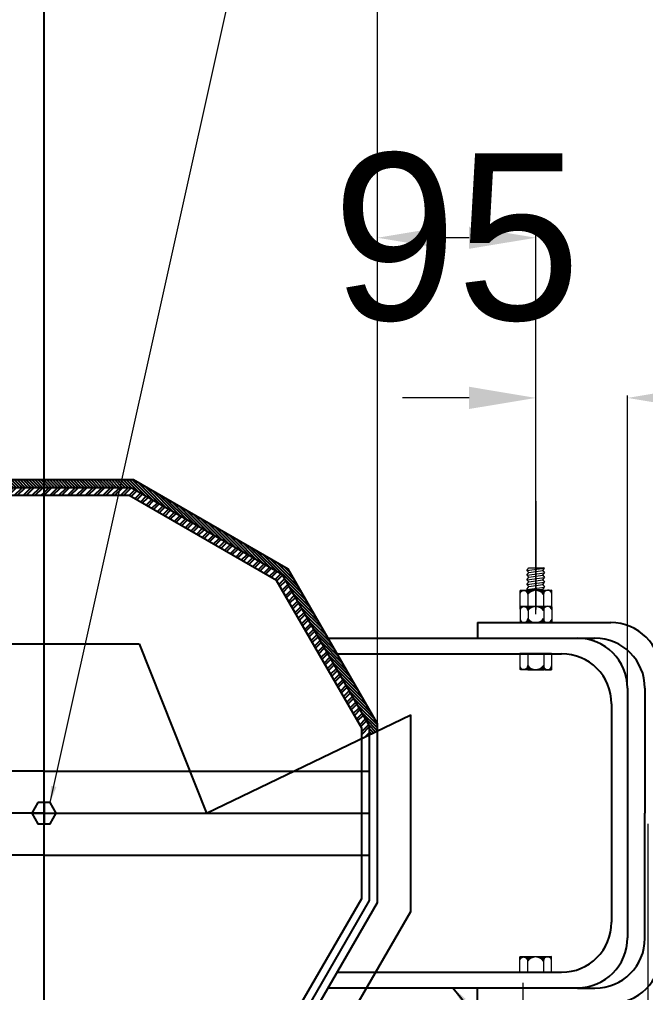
# Model space of a CAD drawing. Header units: centimetres. Extents: x 14 to 66415, y 14 to 43040.
# Drawn here: x 23000 to 23751, y 37621 to 38788 of the extents above; entities that cross this region are included whole.
import ezdxf

# ---------------------------------------------------------------- set-up
doc = ezdxf.new("R2010")
doc.units = ezdxf.units.CM
doc.header["$LTSCALE"] = 10
doc.header["$MEASUREMENT"] = 0
doc.layers.get('DEFPOINTS').update_dxf_attribs({"color": 2, "linetype": 'CONTINUOUS'})
for name, color, linetype in [('ACERO1', 144, 'CONTINUOUS'), ('DIMENCIONES', 252, 'CONTINUOUS'), ('TEXTOS', 7, 'CONTINUOUS')]:
    doc.layers.add(name, color=color, linetype=linetype)
doc.styles.get("Standard").update_dxf_attribs({"font": ''})
doc.styles.get('Standard').set_extended_font_data('Zurich Ex BT')
doc.dimstyles.get("Standard").update_dxf_attribs({"dimtxt": 200, "dimasz": 80, "dimexe": 3, "dimexo": 10, "dimgap": 0.09, "dimtad": 0, "dimtih": 1, "dimtoh": 1, "dimzin": 0, "dimdsep": 46, "dimtxsty": 'Standard', "dimcen": 0.09, "dimclrd": 256, "dimclre": 256, "dimclrt": 256, "dimadec": 0, "dimazin": 0, "dimtfac": 1, "dimtofl": 0, "dimtmove": 0, "dimatfit": 3, "dimfxl": 0, "dimtolj": 1, "dimtzin": 0, "dimlwd": 0, "dimlwe": 0, "dimarcsym": 0})
pattern_1 = [(45, (38262.974, -65392.9134), (-5.30330086, 5.30330086), []), (45, (38266.5095, -65392.9134), (-5.30330086, 5.30330086), [])]

# ---------------------------------------------------------------- blocks, each defined once
blk = doc.blocks.new('*D114')
at = {"layer": 'DEFPOINTS', "color": 0}
for p in [(23729.7, 38334.1), (23619.7, 38064.5), (23729.7, 37836)]:
    blk.add_point(p, dxfattribs=at)
at = {"layer": 'DIMENCIONES', "lineweight": 0}
for p, q in [((23539.7, 38334.1), (23459.7, 38334.1)), ((23619.7, 38074.5), (23619.7, 38337.1)), ((23729.7, 37846), (23729.7, 38337.1)), ((23809.7, 38334.1), (23889.7, 38334.1))]:
    blk.add_line(p, q, dxfattribs=at)
at = {"layer": 'DIMENCIONES'}
for points in [[(23539.7, 38347.5), (23539.7, 38320.8), (23619.7, 38334.1)], [(23809.7, 38347.5), (23809.7, 38320.8), (23729.7, 38334.1)]]:
    blk.add_solid(points, dxfattribs=at)
at = {"layer": 'DIMENCIONES', "insert": (24071.4, 38334.1), "char_height": 200, "attachment_point": 5}
blk.add_mtext('\\A1;55', dxfattribs=at)
blk = doc.blocks.new('*D115')
at = {"layer": 'DEFPOINTS', "color": 0}
for p in [(23754.2, 37833.2), (23604.2, 37642.4), (23604.2, 37169.5)]:
    blk.add_point(p, dxfattribs=at)
at = {"layer": 'DIMENCIONES', "lineweight": 0}
for p, q in [((23754.2, 37823.2), (23754.2, 37166.5)), ((23604.2, 37632.4), (23604.2, 37166.5)), ((23524.2, 37169.5), (23444.2, 37169.5)), ((23834.2, 37169.5), (23914.2, 37169.5))]:
    blk.add_line(p, q, dxfattribs=at)
at = {"layer": 'DIMENCIONES'}
for points in [[(23524.2, 37182.8), (23524.2, 37156.2), (23604.2, 37169.5)], [(23834.2, 37182.8), (23834.2, 37156.2), (23754.2, 37169.5)]]:
    blk.add_solid(points, dxfattribs=at)
at = {"layer": 'DIMENCIONES', "insert": (24094.7, 37169.5), "char_height": 200, "attachment_point": 5}
blk.add_mtext('\\A1;75', dxfattribs=at)
blk = doc.blocks.new('*D119')
at = {"layer": 'DEFPOINTS', "color": 0}
for p in [(23769.7, 38905), (23429.7, 37835.8), (23769.7, 37835.8)]:
    blk.add_point(p, dxfattribs=at)
at = {"layer": 'DIMENCIONES', "lineweight": 0}
for p, q in [((23429.7, 37845.8), (23429.7, 38908)), ((23509.7, 38905), (23689.7, 38905)), ((23769.7, 37845.8), (23769.7, 38908)), ((23769.7, 38905), (23849.7, 38905))]:
    blk.add_line(p, q, dxfattribs=at)
at = {"layer": 'DIMENCIONES'}
for points in [[(23509.7, 38918.3), (23509.7, 38891.6), (23429.7, 38905)], [(23689.7, 38918.3), (23689.7, 38891.6), (23769.7, 38905)]]:
    blk.add_solid(points, dxfattribs=at)
at = {"layer": 'DIMENCIONES', "insert": (24121, 38905), "char_height": 200, "attachment_point": 5}
blk.add_mtext('\\A1;170', dxfattribs=at)
blk = doc.blocks.new('*D212')
at = {"layer": 'DEFPOINTS', "color": 0}
for p in [(23429.7, 38526.3), (23619.7, 38064.5), (23429.7, 37835.8)]:
    blk.add_point(p, dxfattribs=at)
at = {"layer": 'DIMENCIONES', "lineweight": 0}
for p, q in [((23429.7, 37845.8), (23429.7, 38529.3)), ((23539.7, 38526.3), (23509.7, 38526.3)), ((23619.7, 38074.5), (23619.7, 38529.3))]:
    blk.add_line(p, q, dxfattribs=at)
at = {"layer": 'DIMENCIONES'}
for points in [[(23509.7, 38539.6), (23509.7, 38513), (23429.7, 38526.3)], [(23539.7, 38539.6), (23539.7, 38513), (23619.7, 38526.3)]]:
    blk.add_solid(points, dxfattribs=at)
at = {"layer": 'DIMENCIONES', "insert": (23524.7, 38526.3), "char_height": 200, "attachment_point": 5}
blk.add_mtext('\\A1;95', dxfattribs=at)

msp = doc.modelspace()

# ---------------------------------------------------------------- hatches: boundary and pattern name
at = {"layer": 'ACERO1'}
h = msp.add_hatch(dxfattribs=at)
h.set_pattern_fill('ANSI31', color=256, scale=20, angle=90, style=0)
h.set_pattern_definition([(135, (38262.974, -65392.9134), (-1.76776695, -1.76776695), [])])
h.paths.add_polyline_path([(23029.706, 38235.792), (22922.526, 38235.792), (22753.542, 38138.229), (22764.337, 38133.607), (22925.045, 38226.392), (23029.706, 38226.392)])
h.paths.add_polyline_path([(23136.886, 38235.792), (23029.706, 38235.792), (23029.706, 38226.392), (23134.367, 38226.392), (23315.645, 38121.731), (23420.306, 37940.453), (23420.306, 37929.918), (23429.706, 37934.441), (23429.706, 37942.972), (23322.526, 38128.612)])
h = msp.add_hatch(dxfattribs=at)
h.set_pattern_fill('ANSI32', color=256, scale=20, style=0)
h.set_pattern_definition(pattern_1)
h.paths.add_polyline_path([(22927.564, 38216.992), (23029.706, 38216.992), (23029.706, 38226.392), (22925.045, 38226.392), (22764.337, 38133.607), (22775.133, 38128.986)])
h = msp.add_hatch(dxfattribs=at)
h.set_pattern_fill('ANSI32', color=256, scale=20, style=0)
h.set_pattern_definition(pattern_1)
h.paths.add_polyline_path([(23134.367, 38226.392), (23029.706, 38226.392), (23029.706, 38216.992), (23131.848, 38216.992), (23308.764, 38114.85), (23410.906, 37937.934), (23410.906, 37925.394), (23420.306, 37929.918), (23420.306, 37940.453), (23315.645, 38121.731)])

# ---------------------------------------------------------------- linework, layer by layer
for p, q in [((23029.706, 38235.792), (23029.706, 41098.494)), ((23029.706, 37435.792), (23029.706, 38235.792)), ((23549.706, 38064.492), (23709.706, 38064.492)), ((23370.343, 38045.792), (23669.706, 38045.792)), ((23669.706, 38045.792), (23690.646, 38045.792)), ((22985.486, 38038.935), (23143.933, 38038.935)), ((23143.933, 38038.935), (23224.706, 37835.792)), ((23381.139, 38027.092), (23650.646, 38027.092)), ((23638.705, 38027.092), (23600.707, 38027.092)), ((23729.706, 37985.792), (23729.706, 37686.252)), ((23750.646, 37985.792), (23750.646, 37835.792)), ((23710.646, 37967.092), (23710.646, 37704.952)), ((23224.706, 37835.792), (23469.706, 37953.69)), ((23029.706, 37886.192), (22639.706, 37886.192)), ((23029.706, 37886.192), (23419.706, 37886.192)), ((23029.706, 37848.492), (23029.706, 37823.092)), ((23029.706, 37835.792), (22639.706, 37835.792)), ((23015.041, 37835.792), (23044.371, 37835.792)), ((23029.706, 37835.792), (23419.706, 37835.792)), ((23750.646, 37685.792), (23750.646, 37835.792)), ((23029.706, 37785.392), (22639.706, 37785.392)), ((23029.706, 37785.392), (23419.706, 37785.392)), ((23381.405, 37644.952), (23619.706, 37644.952)), ((23619.706, 37644.952), (23650.646, 37644.952)), ((23370.608, 37626.252), (23669.706, 37626.252)), ((23669.706, 37625.792), (23690.646, 37625.792))]:
    msp.add_line(p, q, dxfattribs=at)
at = {"layer": 'ACERO1', "lineweight": 5}
for p, q in [((23609.074, 38126.916), (23611.229, 38130.33)), ((23609.074, 38126.947), (23630.172, 38129.756)), ((23611.229, 38124.712), (23609.074, 38126.947)), ((23609.074, 38121.298), (23611.229, 38124.712)), ((23609.074, 38121.329), (23630.172, 38124.138)), ((23611.229, 38130.33), (23629.568, 38130.33)), ((23611.229, 38124.712), (23628.018, 38126.947)), ((23628.018, 38126.947), (23630.172, 38129.756)), ((23628.018, 38126.947), (23630.172, 38124.138)), ((23628.018, 38121.329), (23630.172, 38124.138)), ((23630.172, 38129.756), (23629.568, 38130.33)), ((23611.229, 38119.093), (23609.074, 38121.329)), ((23609.074, 38115.68), (23611.229, 38119.093)), ((23609.074, 38115.68), (23630.172, 38118.489)), ((23611.229, 38113.444), (23609.074, 38115.68)), ((23609.074, 38110.03), (23611.229, 38113.444)), ((23609.074, 38110.03), (23630.172, 38112.84)), ((23611.229, 38119.093), (23628.018, 38121.329)), ((23611.229, 38113.444), (23628.018, 38115.68)), ((23628.018, 38121.329), (23630.172, 38118.519)), ((23628.018, 38115.68), (23630.172, 38118.489)), ((23628.018, 38115.68), (23630.172, 38112.87)), ((23628.018, 38110.03), (23630.172, 38112.84)), ((23638.892, 38103.617), (23600.895, 38103.153)), ((23600.895, 38099.884), (23600.895, 38103.153)), ((23600.895, 38103.043), (23604.72, 38103.043)), ((23600.895, 38102.925), (23604.156, 38102.925)), ((23600.895, 38102.806), (23603.783, 38102.806)), ((23600.895, 38102.687), (23603.488, 38102.687)), ((23600.895, 38102.568), (23603.239, 38102.568)), ((23600.895, 38102.45), (23603.021, 38102.45)), ((23600.895, 38102.331), (23602.826, 38102.331)), ((23600.895, 38102.212), (23602.651, 38102.212)), ((23600.895, 38102.093), (23602.49, 38102.093)), ((23600.895, 38101.975), (23602.343, 38101.975)), ((23600.895, 38101.856), (23602.206, 38101.856)), ((23600.895, 38101.737), (23602.079, 38101.737)), ((23600.895, 38101.618), (23601.961, 38101.618)), ((23600.895, 38101.5), (23601.851, 38101.5)), ((23600.895, 38101.381), (23601.748, 38101.381)), ((23600.895, 38101.262), (23601.652, 38101.262)), ((23600.895, 38101.143), (23601.561, 38101.143)), ((23600.895, 38101.025), (23601.477, 38101.025)), ((23600.895, 38100.906), (23601.397, 38100.906)), ((23600.895, 38100.787), (23601.323, 38100.787)), ((23600.895, 38100.669), (23601.253, 38100.669)), ((23600.895, 38100.55), (23601.187, 38100.55)), ((23600.895, 38100.431), (23601.126, 38100.431)), ((23600.895, 38100.312), (23601.069, 38100.312)), ((23600.895, 38100.194), (23601.016, 38100.194)), ((23600.895, 38100.075), (23600.967, 38100.075)), ((23600.895, 38099.956), (23600.921, 38099.956)), ((23600.895, 38084.385), (23600.895, 38099.776)), ((23601.633, 38103.162), (23617.553, 38103.162)), ((23606.132, 38103.043), (23616.986, 38103.043)), ((23606.696, 38102.925), (23616.526, 38102.925)), ((23607.068, 38102.806), (23616.13, 38102.806)), ((23607.364, 38102.687), (23615.778, 38102.687)), ((23607.613, 38102.568), (23615.459, 38102.568)), ((23607.831, 38102.45), (23615.166, 38102.45)), ((23608.025, 38102.331), (23614.895, 38102.331)), ((23608.201, 38102.212), (23614.64, 38102.212)), ((23608.362, 38102.093), (23614.401, 38102.093)), ((23608.509, 38101.975), (23614.175, 38101.975)), ((23608.646, 38101.856), (23613.961, 38101.856)), ((23608.772, 38101.737), (23613.757, 38101.737)), ((23608.89, 38101.618), (23613.562, 38101.618)), ((23609, 38101.5), (23613.375, 38101.5)), ((23611.229, 38107.795), (23609.074, 38110.03)), ((23609.074, 38104.381), (23611.229, 38107.795)), ((23609.074, 38104.381), (23630.172, 38107.191)), ((23609.074, 38104.381), (23628.018, 38104.381)), ((23609.103, 38101.381), (23613.196, 38101.381)), ((23609.2, 38101.262), (23613.024, 38101.262)), ((23609.29, 38101.143), (23612.858, 38101.143)), ((23609.375, 38101.025), (23612.699, 38101.025)), ((23609.455, 38100.906), (23612.545, 38100.906)), ((23609.529, 38100.787), (23612.396, 38100.787)), ((23609.599, 38100.669), (23612.252, 38100.669)), ((23609.664, 38100.55), (23612.113, 38100.55)), ((23609.725, 38100.431), (23611.978, 38100.431)), ((23609.782, 38100.312), (23611.847, 38100.312)), ((23609.835, 38100.194), (23611.72, 38100.194)), ((23609.885, 38100.075), (23611.597, 38100.075)), ((23609.93, 38099.956), (23611.478, 38099.956)), ((23609.972, 38099.837), (23611.362, 38099.837)), ((23610.011, 38099.719), (23611.249, 38099.719)), ((23610.046, 38099.6), (23611.14, 38099.6)), ((23610.078, 38099.481), (23611.033, 38099.481)), ((23610.107, 38099.362), (23610.93, 38099.362)), ((23610.132, 38099.244), (23610.829, 38099.244)), ((23610.155, 38099.125), (23610.731, 38099.125)), ((23610.174, 38099.006), (23610.636, 38099.006)), ((23610.395, 38084.385), (23610.395, 38103.269)), ((23611.229, 38107.795), (23628.018, 38110.03)), ((23611.352, 38103.281), (23618.363, 38103.281)), ((23620.874, 38103.281), (23632.478, 38103.281)), ((23621.07, 38103.4), (23632.911, 38103.4)), ((23621.684, 38103.162), (23632.152, 38103.162)), ((23622.251, 38103.043), (23631.882, 38103.043)), ((23622.711, 38102.925), (23631.65, 38102.925)), ((23623.107, 38102.806), (23631.444, 38102.806)), ((23623.459, 38102.687), (23631.258, 38102.687)), ((23623.778, 38102.568), (23631.09, 38102.568)), ((23624.071, 38102.45), (23630.935, 38102.45)), ((23624.343, 38102.331), (23630.792, 38102.331)), ((23624.597, 38102.212), (23630.66, 38102.212)), ((23624.836, 38102.093), (23630.536, 38102.093)), ((23625.062, 38101.975), (23630.421, 38101.975)), ((23625.276, 38101.856), (23630.314, 38101.856)), ((23625.481, 38101.737), (23630.213, 38101.737)), ((23625.676, 38101.618), (23630.118, 38101.618)), ((23625.862, 38101.5), (23630.029, 38101.5)), ((23626.041, 38101.381), (23629.946, 38101.381)), ((23626.213, 38101.262), (23629.868, 38101.262)), ((23626.379, 38101.143), (23629.794, 38101.143)), ((23626.539, 38101.025), (23629.726, 38101.025)), ((23626.693, 38100.906), (23629.661, 38100.906)), ((23626.841, 38100.787), (23629.601, 38100.787)), ((23626.985, 38100.669), (23629.544, 38100.669)), ((23627.125, 38100.55), (23629.492, 38100.55)), ((23627.259, 38100.431), (23629.443, 38100.431)), ((23627.39, 38100.312), (23629.398, 38100.312)), ((23627.517, 38100.194), (23629.356, 38100.194)), ((23627.64, 38100.075), (23629.318, 38100.075)), ((23627.759, 38099.956), (23629.283, 38099.956)), ((23627.875, 38099.837), (23629.251, 38099.837)), ((23627.988, 38099.719), (23629.223, 38099.719)), ((23628.018, 38110.03), (23630.172, 38107.221)), ((23628.018, 38104.381), (23630.172, 38107.191)), ((23628.098, 38099.6), (23629.197, 38099.6)), ((23628.204, 38099.481), (23629.175, 38099.481)), ((23628.308, 38099.362), (23629.155, 38099.362)), ((23628.408, 38099.244), (23629.139, 38099.244)), ((23628.506, 38099.125), (23629.126, 38099.125)), ((23628.602, 38099.006), (23629.115, 38099.006)), ((23629.393, 38084.385), (23629.393, 38103.501)), ((23630.789, 38103.518), (23633.888, 38103.518)), ((23634.083, 38103.518), (23638.892, 38103.518)), ((23635.06, 38103.4), (23638.892, 38103.4)), ((23635.493, 38103.281), (23638.892, 38103.281)), ((23635.819, 38103.162), (23638.892, 38103.162)), ((23636.088, 38103.043), (23638.892, 38103.043)), ((23636.321, 38102.925), (23638.892, 38102.925)), ((23636.527, 38102.806), (23638.892, 38102.806)), ((23636.712, 38102.687), (23638.892, 38102.687)), ((23636.881, 38102.568), (23638.892, 38102.568)), ((23637.036, 38102.45), (23638.892, 38102.45)), ((23637.179, 38102.331), (23638.892, 38102.331)), ((23637.311, 38102.212), (23638.892, 38102.212)), ((23637.434, 38102.093), (23638.892, 38102.093)), ((23637.549, 38101.975), (23638.892, 38101.975)), ((23637.657, 38101.856), (23638.892, 38101.856)), ((23637.758, 38101.737), (23638.892, 38101.737)), ((23637.853, 38101.618), (23638.892, 38101.618)), ((23637.941, 38101.5), (23638.892, 38101.5)), ((23638.025, 38101.381), (23638.892, 38101.381)), ((23638.103, 38101.262), (23638.892, 38101.262)), ((23638.176, 38101.143), (23638.892, 38101.143)), ((23638.245, 38101.025), (23638.892, 38101.025)), ((23638.31, 38100.906), (23638.892, 38100.906)), ((23638.37, 38100.787), (23638.892, 38100.787)), ((23638.426, 38100.669), (23638.892, 38100.669)), ((23638.479, 38100.55), (23638.892, 38100.55)), ((23638.527, 38100.431), (23638.892, 38100.431)), ((23638.573, 38100.312), (23638.892, 38100.312)), ((23638.614, 38100.194), (23638.892, 38100.194)), ((23638.653, 38100.075), (23638.892, 38100.075)), ((23638.688, 38099.956), (23638.892, 38099.956)), ((23638.719, 38099.837), (23638.892, 38099.837)), ((23638.748, 38099.719), (23638.892, 38099.719)), ((23638.773, 38099.6), (23638.892, 38099.6)), ((23638.796, 38099.481), (23638.892, 38099.481)), ((23638.815, 38099.362), (23638.892, 38099.362)), ((23638.832, 38099.244), (23638.892, 38099.244)), ((23638.845, 38099.125), (23638.892, 38099.125)), ((23638.854, 38099.03), (23638.892, 38099.03)), ((23638.892, 38099.03), (23638.892, 38103.617)), ((23638.892, 38084.385), (23638.892, 38098.932)), ((23610.19, 38098.887), (23610.543, 38098.887)), ((23610.204, 38098.769), (23610.452, 38098.769)), ((23610.214, 38098.65), (23610.364, 38098.65)), ((23610.221, 38098.531), (23610.279, 38098.531)), ((23628.694, 38098.887), (23629.107, 38098.887)), ((23628.785, 38098.769), (23629.103, 38098.769)), ((23628.873, 38098.65), (23629.101, 38098.65)), ((23628.958, 38098.531), (23629.102, 38098.531)), ((23629.042, 38098.412), (23629.106, 38098.412)), ((23638.892, 38084.272), (23600.895, 38083.808)), ((23600.895, 38080.539), (23600.895, 38083.808)), ((23600.895, 38083.698), (23604.72, 38083.698)), ((23600.895, 38083.58), (23604.156, 38083.58)), ((23600.895, 38083.461), (23603.783, 38083.461)), ((23600.895, 38083.456), (23600.895, 38068.066)), ((23600.895, 38083.342), (23603.488, 38083.342)), ((23600.895, 38083.224), (23603.239, 38083.224)), ((23600.895, 38083.105), (23603.021, 38083.105)), ((23600.895, 38082.986), (23602.826, 38082.986)), ((23600.895, 38082.867), (23602.651, 38082.867)), ((23600.895, 38082.749), (23602.49, 38082.749)), ((23600.895, 38082.63), (23602.343, 38082.63)), ((23600.895, 38082.511), (23602.206, 38082.511)), ((23600.895, 38082.392), (23602.079, 38082.392)), ((23600.895, 38082.274), (23601.961, 38082.274)), ((23600.895, 38082.155), (23601.851, 38082.155)), ((23600.895, 38082.036), (23601.748, 38082.036)), ((23600.895, 38081.917), (23601.652, 38081.917)), ((23600.895, 38081.799), (23601.561, 38081.799)), ((23600.895, 38081.68), (23601.477, 38081.68)), ((23600.895, 38081.561), (23601.397, 38081.561)), ((23600.895, 38081.442), (23601.323, 38081.442)), ((23600.895, 38081.324), (23601.253, 38081.324)), ((23600.895, 38081.205), (23601.187, 38081.205)), ((23600.895, 38081.086), (23601.126, 38081.086)), ((23600.895, 38080.967), (23601.069, 38080.967)), ((23600.895, 38080.849), (23601.016, 38080.849)), ((23600.895, 38080.73), (23600.967, 38080.73)), ((23600.895, 38080.611), (23600.921, 38080.611)), ((23601.633, 38083.817), (23617.553, 38083.817)), ((23606.132, 38083.698), (23616.986, 38083.698)), ((23606.696, 38083.58), (23616.526, 38083.58)), ((23607.068, 38083.461), (23616.13, 38083.461)), ((23607.364, 38083.342), (23615.778, 38083.342)), ((23607.613, 38083.224), (23615.459, 38083.224)), ((23607.831, 38083.105), (23615.166, 38083.105)), ((23608.025, 38082.986), (23614.895, 38082.986)), ((23608.201, 38082.867), (23614.64, 38082.867)), ((23608.362, 38082.749), (23614.401, 38082.749)), ((23608.509, 38082.63), (23614.175, 38082.63)), ((23608.646, 38082.511), (23613.961, 38082.511)), ((23608.772, 38082.392), (23613.757, 38082.392)), ((23608.89, 38082.274), (23613.562, 38082.274)), ((23609, 38082.155), (23613.375, 38082.155)), ((23609.103, 38082.036), (23613.196, 38082.036)), ((23609.2, 38081.917), (23613.024, 38081.917)), ((23609.29, 38081.799), (23612.858, 38081.799)), ((23609.375, 38081.68), (23612.699, 38081.68)), ((23609.455, 38081.561), (23612.545, 38081.561)), ((23609.529, 38081.442), (23612.396, 38081.442)), ((23609.599, 38081.324), (23612.252, 38081.324)), ((23609.664, 38081.205), (23612.113, 38081.205)), ((23609.725, 38081.086), (23611.978, 38081.086)), ((23609.782, 38080.967), (23611.847, 38080.967)), ((23609.835, 38080.849), (23611.72, 38080.849)), ((23609.885, 38080.73), (23611.597, 38080.73)), ((23609.93, 38080.611), (23611.478, 38080.611)), ((23609.972, 38080.492), (23611.362, 38080.492)), ((23610.011, 38080.374), (23611.249, 38080.374)), ((23610.046, 38080.255), (23611.14, 38080.255)), ((23610.078, 38080.136), (23611.033, 38080.136)), ((23610.107, 38080.018), (23610.93, 38080.018)), ((23610.132, 38079.899), (23610.829, 38079.899)), ((23610.155, 38079.78), (23610.731, 38079.78)), ((23610.174, 38079.661), (23610.636, 38079.661)), ((23610.19, 38079.543), (23610.543, 38079.543)), ((23610.204, 38079.424), (23610.452, 38079.424)), ((23610.214, 38079.305), (23610.364, 38079.305)), ((23610.221, 38079.186), (23610.279, 38079.186)), ((23610.395, 38084.353), (23629.393, 38084.353)), ((23610.395, 38083.456), (23610.395, 38064.572)), ((23611.352, 38083.936), (23618.363, 38083.936)), ((23620.874, 38083.936), (23632.478, 38083.936)), ((23621.07, 38084.055), (23632.911, 38084.055)), ((23621.684, 38083.817), (23632.152, 38083.817)), ((23622.251, 38083.698), (23631.882, 38083.698)), ((23622.711, 38083.58), (23631.65, 38083.58)), ((23623.107, 38083.461), (23631.444, 38083.461)), ((23623.459, 38083.342), (23631.258, 38083.342)), ((23623.778, 38083.224), (23631.09, 38083.224)), ((23624.071, 38083.105), (23630.935, 38083.105)), ((23624.343, 38082.986), (23630.792, 38082.986)), ((23624.597, 38082.867), (23630.66, 38082.867)), ((23624.836, 38082.749), (23630.536, 38082.749)), ((23625.062, 38082.63), (23630.421, 38082.63)), ((23625.276, 38082.511), (23630.314, 38082.511)), ((23625.481, 38082.392), (23630.213, 38082.392)), ((23625.676, 38082.274), (23630.118, 38082.274)), ((23625.862, 38082.155), (23630.029, 38082.155)), ((23626.041, 38082.036), (23629.946, 38082.036)), ((23626.213, 38081.917), (23629.868, 38081.917)), ((23626.379, 38081.799), (23629.794, 38081.799)), ((23626.539, 38081.68), (23629.726, 38081.68)), ((23626.693, 38081.561), (23629.661, 38081.561)), ((23626.841, 38081.442), (23629.601, 38081.442)), ((23626.985, 38081.324), (23629.544, 38081.324)), ((23627.125, 38081.205), (23629.492, 38081.205)), ((23627.259, 38081.086), (23629.443, 38081.086)), ((23627.39, 38080.967), (23629.398, 38080.967)), ((23627.517, 38080.849), (23629.356, 38080.849)), ((23627.64, 38080.73), (23629.318, 38080.73)), ((23627.759, 38080.611), (23629.283, 38080.611)), ((23627.875, 38080.492), (23629.251, 38080.492)), ((23627.988, 38080.374), (23629.223, 38080.374)), ((23628.098, 38080.255), (23629.197, 38080.255)), ((23628.204, 38080.136), (23629.175, 38080.136)), ((23628.308, 38080.018), (23629.155, 38080.018)), ((23628.408, 38079.899), (23629.139, 38079.899)), ((23628.506, 38079.78), (23629.126, 38079.78)), ((23628.602, 38079.661), (23629.115, 38079.661)), ((23628.694, 38079.543), (23629.107, 38079.543)), ((23628.785, 38079.424), (23629.103, 38079.424)), ((23628.873, 38079.305), (23629.101, 38079.305)), ((23628.958, 38079.186), (23629.102, 38079.186)), ((23629.042, 38079.068), (23629.106, 38079.068)), ((23629.393, 38083.456), (23629.393, 38064.34)), ((23630.789, 38084.173), (23633.888, 38084.173)), ((23634.083, 38084.173), (23638.892, 38084.173)), ((23635.06, 38084.055), (23638.892, 38084.055)), ((23635.493, 38083.936), (23638.892, 38083.936)), ((23635.819, 38083.817), (23638.892, 38083.817)), ((23636.088, 38083.698), (23638.892, 38083.698)), ((23636.321, 38083.58), (23638.892, 38083.58)), ((23636.527, 38083.461), (23638.892, 38083.461)), ((23636.712, 38083.342), (23638.892, 38083.342)), ((23636.881, 38083.224), (23638.892, 38083.224)), ((23637.036, 38083.105), (23638.892, 38083.105)), ((23637.179, 38082.986), (23638.892, 38082.986)), ((23637.311, 38082.867), (23638.892, 38082.867)), ((23637.434, 38082.749), (23638.892, 38082.749)), ((23637.549, 38082.63), (23638.892, 38082.63)), ((23637.657, 38082.511), (23638.892, 38082.511)), ((23637.758, 38082.392), (23638.892, 38082.392)), ((23637.853, 38082.274), (23638.892, 38082.274)), ((23637.941, 38082.155), (23638.892, 38082.155)), ((23638.025, 38082.036), (23638.892, 38082.036)), ((23638.103, 38081.917), (23638.892, 38081.917)), ((23638.176, 38081.799), (23638.892, 38081.799)), ((23638.245, 38081.68), (23638.892, 38081.68)), ((23638.31, 38081.561), (23638.892, 38081.561)), ((23638.37, 38081.442), (23638.892, 38081.442)), ((23638.426, 38081.324), (23638.892, 38081.324)), ((23638.479, 38081.205), (23638.892, 38081.205)), ((23638.527, 38081.086), (23638.892, 38081.086)), ((23638.573, 38080.967), (23638.892, 38080.967)), ((23638.614, 38080.849), (23638.892, 38080.849)), ((23638.653, 38080.73), (23638.892, 38080.73)), ((23638.688, 38080.611), (23638.892, 38080.611)), ((23638.719, 38080.492), (23638.892, 38080.492)), ((23638.748, 38080.374), (23638.892, 38080.374)), ((23638.773, 38080.255), (23638.892, 38080.255)), ((23638.796, 38080.136), (23638.892, 38080.136)), ((23638.815, 38080.018), (23638.892, 38080.018)), ((23638.832, 38079.899), (23638.892, 38079.899)), ((23638.845, 38079.78), (23638.892, 38079.78)), ((23638.854, 38079.685), (23638.892, 38079.685)), ((23638.892, 38079.685), (23638.892, 38084.272)), ((23638.892, 38083.456), (23638.892, 38068.909)), ((23600.895, 38067.958), (23600.895, 38064.689)), ((23600.895, 38067.886), (23600.921, 38067.886)), ((23600.895, 38067.767), (23600.967, 38067.767)), ((23600.895, 38067.648), (23601.016, 38067.648)), ((23600.895, 38067.529), (23601.069, 38067.529)), ((23600.895, 38067.411), (23601.126, 38067.411)), ((23600.895, 38067.292), (23601.187, 38067.292)), ((23600.895, 38067.173), (23601.253, 38067.173)), ((23600.895, 38067.054), (23601.323, 38067.054)), ((23600.895, 38066.936), (23601.397, 38066.936)), ((23600.895, 38066.817), (23601.477, 38066.817)), ((23600.895, 38066.698), (23601.561, 38066.698)), ((23600.895, 38066.579), (23601.652, 38066.579)), ((23600.895, 38066.461), (23601.748, 38066.461)), ((23600.895, 38066.342), (23601.851, 38066.342)), ((23600.895, 38066.223), (23601.961, 38066.223)), ((23600.895, 38066.104), (23602.079, 38066.104)), ((23600.895, 38065.986), (23602.206, 38065.986)), ((23600.895, 38065.867), (23602.343, 38065.867)), ((23600.895, 38065.748), (23602.49, 38065.748)), ((23600.895, 38065.629), (23602.651, 38065.629)), ((23600.895, 38065.511), (23602.826, 38065.511)), ((23600.895, 38065.392), (23603.021, 38065.392)), ((23600.895, 38065.273), (23603.239, 38065.273)), ((23600.895, 38065.154), (23603.488, 38065.154)), ((23600.895, 38065.036), (23603.783, 38065.036)), ((23600.895, 38064.917), (23604.156, 38064.917)), ((23600.895, 38064.798), (23604.72, 38064.798)), ((23638.892, 38064.224), (23600.895, 38064.689)), ((23601.633, 38064.679), (23617.553, 38064.679)), ((23606.132, 38064.798), (23616.986, 38064.798)), ((23606.696, 38064.917), (23616.526, 38064.917)), ((23607.068, 38065.036), (23616.13, 38065.036)), ((23607.364, 38065.154), (23615.778, 38065.154)), ((23607.613, 38065.273), (23615.459, 38065.273)), ((23607.831, 38065.392), (23615.166, 38065.392)), ((23608.025, 38065.511), (23614.895, 38065.511)), ((23608.201, 38065.629), (23614.64, 38065.629)), ((23608.362, 38065.748), (23614.401, 38065.748)), ((23608.509, 38065.867), (23614.175, 38065.867)), ((23608.646, 38065.986), (23613.961, 38065.986)), ((23608.772, 38066.104), (23613.757, 38066.104)), ((23608.89, 38066.223), (23613.562, 38066.223)), ((23609, 38066.342), (23613.375, 38066.342)), ((23609.103, 38066.461), (23613.196, 38066.461)), ((23609.2, 38066.579), (23613.024, 38066.579)), ((23609.29, 38066.698), (23612.858, 38066.698)), ((23609.375, 38066.817), (23612.699, 38066.817)), ((23609.455, 38066.936), (23612.545, 38066.936)), ((23609.529, 38067.054), (23612.396, 38067.054)), ((23609.599, 38067.173), (23612.252, 38067.173)), ((23609.664, 38067.292), (23612.113, 38067.292)), ((23609.725, 38067.411), (23611.978, 38067.411)), ((23609.782, 38067.529), (23611.847, 38067.529)), ((23609.835, 38067.648), (23611.72, 38067.648)), ((23609.885, 38067.767), (23611.597, 38067.767)), ((23609.93, 38067.886), (23611.478, 38067.886)), ((23609.972, 38068.004), (23611.362, 38068.004)), ((23610.011, 38068.123), (23611.249, 38068.123)), ((23610.046, 38068.242), (23611.14, 38068.242)), ((23610.078, 38068.36), (23611.033, 38068.36)), ((23610.107, 38068.479), (23610.93, 38068.479)), ((23610.132, 38068.598), (23610.829, 38068.598)), ((23610.155, 38068.717), (23610.731, 38068.717)), ((23610.174, 38068.835), (23610.636, 38068.835)), ((23610.19, 38068.954), (23610.543, 38068.954)), ((23610.204, 38069.073), (23610.452, 38069.073)), ((23610.214, 38069.192), (23610.364, 38069.192)), ((23610.221, 38069.31), (23610.279, 38069.31)), ((23611.352, 38064.561), (23618.363, 38064.561)), ((23620.874, 38064.561), (23632.478, 38064.561)), ((23621.07, 38064.442), (23632.911, 38064.442)), ((23621.684, 38064.679), (23632.152, 38064.679)), ((23622.251, 38064.798), (23631.882, 38064.798)), ((23622.711, 38064.917), (23631.65, 38064.917)), ((23623.107, 38065.036), (23631.444, 38065.036)), ((23623.459, 38065.154), (23631.258, 38065.154)), ((23623.778, 38065.273), (23631.09, 38065.273)), ((23624.071, 38065.392), (23630.935, 38065.392)), ((23624.343, 38065.511), (23630.792, 38065.511)), ((23624.597, 38065.629), (23630.66, 38065.629)), ((23624.836, 38065.748), (23630.536, 38065.748)), ((23625.062, 38065.867), (23630.421, 38065.867)), ((23625.276, 38065.986), (23630.314, 38065.986)), ((23625.481, 38066.104), (23630.213, 38066.104)), ((23625.676, 38066.223), (23630.118, 38066.223)), ((23625.862, 38066.342), (23630.029, 38066.342)), ((23626.041, 38066.461), (23629.946, 38066.461)), ((23626.213, 38066.579), (23629.868, 38066.579)), ((23626.379, 38066.698), (23629.794, 38066.698)), ((23626.539, 38066.817), (23629.726, 38066.817)), ((23626.693, 38066.936), (23629.661, 38066.936)), ((23626.841, 38067.054), (23629.601, 38067.054)), ((23626.985, 38067.173), (23629.544, 38067.173)), ((23627.125, 38067.292), (23629.492, 38067.292)), ((23627.259, 38067.411), (23629.443, 38067.411)), ((23627.39, 38067.529), (23629.398, 38067.529)), ((23627.517, 38067.648), (23629.356, 38067.648)), ((23627.64, 38067.767), (23629.318, 38067.767)), ((23627.759, 38067.886), (23629.283, 38067.886)), ((23627.875, 38068.004), (23629.251, 38068.004)), ((23627.988, 38068.123), (23629.223, 38068.123)), ((23628.098, 38068.242), (23629.197, 38068.242)), ((23628.204, 38068.36), (23629.175, 38068.36)), ((23628.308, 38068.479), (23629.155, 38068.479)), ((23628.408, 38068.598), (23629.139, 38068.598)), ((23628.506, 38068.717), (23629.126, 38068.717)), ((23628.602, 38068.835), (23629.115, 38068.835)), ((23628.694, 38068.954), (23629.107, 38068.954)), ((23628.785, 38069.073), (23629.103, 38069.073)), ((23628.873, 38069.192), (23629.101, 38069.192)), ((23628.958, 38069.31), (23629.102, 38069.31)), ((23629.042, 38069.429), (23629.106, 38069.429)), ((23636.881, 38065.273), (23638.892, 38065.273)), ((23637.036, 38065.392), (23638.892, 38065.392)), ((23637.179, 38065.511), (23638.892, 38065.511)), ((23637.311, 38065.629), (23638.892, 38065.629)), ((23637.434, 38065.748), (23638.892, 38065.748)), ((23637.549, 38065.867), (23638.892, 38065.867)), ((23637.657, 38065.986), (23638.892, 38065.986)), ((23637.758, 38066.104), (23638.892, 38066.104)), ((23637.853, 38066.223), (23638.892, 38066.223)), ((23637.941, 38066.342), (23638.892, 38066.342)), ((23638.025, 38066.461), (23638.892, 38066.461)), ((23638.103, 38066.579), (23638.892, 38066.579)), ((23638.176, 38066.698), (23638.892, 38066.698)), ((23638.245, 38066.817), (23638.892, 38066.817)), ((23638.31, 38066.936), (23638.892, 38066.936)), ((23638.37, 38067.054), (23638.892, 38067.054)), ((23638.426, 38067.173), (23638.892, 38067.173)), ((23638.479, 38067.292), (23638.892, 38067.292)), ((23638.527, 38067.411), (23638.892, 38067.411)), ((23638.573, 38067.529), (23638.892, 38067.529)), ((23638.614, 38067.648), (23638.892, 38067.648)), ((23638.653, 38067.767), (23638.892, 38067.767)), ((23638.688, 38067.886), (23638.892, 38067.886)), ((23638.719, 38068.004), (23638.892, 38068.004)), ((23638.748, 38068.123), (23638.892, 38068.123)), ((23638.773, 38068.242), (23638.892, 38068.242)), ((23638.796, 38068.36), (23638.892, 38068.36)), ((23638.815, 38068.479), (23638.892, 38068.479)), ((23638.832, 38068.598), (23638.892, 38068.598)), ((23638.845, 38068.717), (23638.892, 38068.717)), ((23638.854, 38068.812), (23638.892, 38068.812)), ((23638.892, 38068.812), (23638.892, 38064.224)), ((23600.707, 38027.092), (23600.707, 38011.702)), ((23610.207, 38027.092), (23610.207, 38008.208)), ((23629.205, 38027.092), (23629.205, 38007.976)), ((23638.705, 38027.092), (23638.705, 38012.545)), ((23600.707, 38011.594), (23600.707, 38008.324)), ((23600.707, 38011.521), (23600.733, 38011.521)), ((23600.707, 38011.403), (23600.779, 38011.403)), ((23600.707, 38011.284), (23600.828, 38011.284)), ((23600.707, 38011.165), (23600.881, 38011.165)), ((23600.707, 38011.046), (23600.938, 38011.046)), ((23600.707, 38010.928), (23600.999, 38010.928)), ((23600.707, 38010.809), (23601.065, 38010.809)), ((23600.707, 38010.69), (23601.135, 38010.69)), ((23600.707, 38010.571), (23601.209, 38010.571)), ((23600.707, 38010.453), (23601.289, 38010.453)), ((23600.707, 38010.334), (23601.373, 38010.334)), ((23600.707, 38010.215), (23601.464, 38010.215)), ((23600.707, 38010.096), (23601.56, 38010.096)), ((23600.707, 38009.978), (23601.663, 38009.978)), ((23600.707, 38009.859), (23601.774, 38009.859)), ((23600.707, 38009.74), (23601.892, 38009.74)), ((23600.707, 38009.621), (23602.018, 38009.621)), ((23600.707, 38009.503), (23602.155, 38009.503)), ((23600.707, 38009.384), (23602.302, 38009.384)), ((23600.707, 38009.265), (23602.463, 38009.265)), ((23600.707, 38009.146), (23602.638, 38009.146)), ((23600.707, 38009.028), (23602.833, 38009.028)), ((23600.707, 38008.909), (23603.051, 38008.909)), ((23600.707, 38008.79), (23603.3, 38008.79)), ((23600.707, 38008.671), (23603.595, 38008.671)), ((23600.707, 38008.553), (23603.968, 38008.553)), ((23600.707, 38008.434), (23604.532, 38008.434)), ((23638.705, 38007.86), (23600.707, 38008.324)), ((23601.445, 38008.315), (23617.365, 38008.315)), ((23605.944, 38008.434), (23616.798, 38008.434)), ((23606.508, 38008.553), (23616.338, 38008.553)), ((23606.88, 38008.671), (23615.942, 38008.671)), ((23607.176, 38008.79), (23615.59, 38008.79)), ((23607.425, 38008.909), (23615.271, 38008.909)), ((23607.643, 38009.028), (23614.978, 38009.028)), ((23607.838, 38009.146), (23614.707, 38009.146)), ((23608.013, 38009.265), (23614.453, 38009.265)), ((23608.174, 38009.384), (23614.213, 38009.384)), ((23608.321, 38009.503), (23613.987, 38009.503)), ((23608.458, 38009.621), (23613.773, 38009.621)), ((23608.584, 38009.74), (23613.569, 38009.74)), ((23608.702, 38009.859), (23613.374, 38009.859)), ((23608.812, 38009.978), (23613.187, 38009.978)), ((23608.916, 38010.096), (23613.008, 38010.096)), ((23609.012, 38010.215), (23612.836, 38010.215)), ((23609.102, 38010.334), (23612.67, 38010.334)), ((23609.187, 38010.453), (23612.511, 38010.453)), ((23609.267, 38010.571), (23612.357, 38010.571)), ((23609.341, 38010.69), (23612.208, 38010.69)), ((23609.411, 38010.809), (23612.064, 38010.809)), ((23609.476, 38010.928), (23611.925, 38010.928)), ((23609.538, 38011.046), (23611.79, 38011.046)), ((23609.594, 38011.165), (23611.659, 38011.165)), ((23609.648, 38011.284), (23611.532, 38011.284)), ((23609.697, 38011.403), (23611.409, 38011.403)), ((23609.742, 38011.521), (23611.29, 38011.521)), ((23609.784, 38011.64), (23611.174, 38011.64)), ((23609.823, 38011.759), (23611.061, 38011.759)), ((23609.858, 38011.877), (23610.952, 38011.877)), ((23609.89, 38011.996), (23610.845, 38011.996)), ((23609.919, 38012.115), (23610.742, 38012.115)), ((23609.944, 38012.234), (23610.641, 38012.234)), ((23609.967, 38012.352), (23610.543, 38012.352)), ((23609.986, 38012.471), (23610.448, 38012.471)), ((23610.002, 38012.59), (23610.355, 38012.59)), ((23610.016, 38012.709), (23610.264, 38012.709)), ((23610.026, 38012.827), (23610.177, 38012.827)), ((23610.033, 38012.946), (23610.091, 38012.946)), ((23610.207, 38007.779), (23629.205, 38007.779)), ((23611.164, 38008.197), (23618.175, 38008.197)), ((23620.686, 38008.197), (23632.29, 38008.197)), ((23620.882, 38008.078), (23632.723, 38008.078)), ((23621.496, 38008.315), (23631.964, 38008.315)), ((23622.063, 38008.434), (23631.694, 38008.434)), ((23622.523, 38008.553), (23631.462, 38008.553)), ((23622.919, 38008.671), (23631.256, 38008.671)), ((23623.271, 38008.79), (23631.07, 38008.79)), ((23623.59, 38008.909), (23630.902, 38008.909)), ((23623.883, 38009.028), (23630.747, 38009.028)), ((23624.155, 38009.146), (23630.604, 38009.146)), ((23624.409, 38009.265), (23630.472, 38009.265)), ((23624.648, 38009.384), (23630.348, 38009.384)), ((23624.874, 38009.503), (23630.233, 38009.503)), ((23625.088, 38009.621), (23630.126, 38009.621)), ((23625.293, 38009.74), (23630.025, 38009.74)), ((23625.488, 38009.859), (23629.93, 38009.859)), ((23625.674, 38009.978), (23629.841, 38009.978)), ((23625.853, 38010.096), (23629.758, 38010.096)), ((23626.026, 38010.215), (23629.68, 38010.215)), ((23626.191, 38010.334), (23629.606, 38010.334)), ((23626.351, 38010.453), (23629.538, 38010.453)), ((23626.505, 38010.571), (23629.473, 38010.571)), ((23626.654, 38010.69), (23629.413, 38010.69)), ((23626.797, 38010.809), (23629.357, 38010.809)), ((23626.937, 38010.928), (23629.304, 38010.928)), ((23627.072, 38011.046), (23629.255, 38011.046)), ((23627.202, 38011.165), (23629.21, 38011.165)), ((23627.329, 38011.284), (23629.168, 38011.284)), ((23627.452, 38011.403), (23629.13, 38011.403)), ((23627.571, 38011.521), (23629.095, 38011.521)), ((23627.687, 38011.64), (23629.063, 38011.64)), ((23627.8, 38011.759), (23629.035, 38011.759)), ((23627.91, 38011.877), (23629.009, 38011.877)), ((23628.016, 38011.996), (23628.987, 38011.996)), ((23628.12, 38012.115), (23628.968, 38012.115)), ((23628.22, 38012.234), (23628.951, 38012.234)), ((23628.318, 38012.352), (23628.938, 38012.352)), ((23628.414, 38012.471), (23628.927, 38012.471)), ((23628.507, 38012.59), (23628.92, 38012.59)), ((23628.597, 38012.709), (23628.915, 38012.709)), ((23628.685, 38012.827), (23628.913, 38012.827)), ((23628.77, 38012.946), (23628.914, 38012.946)), ((23628.854, 38013.065), (23628.918, 38013.065)), ((23630.601, 38007.959), (23633.7, 38007.959)), ((23633.895, 38007.959), (23638.705, 38007.959)), ((23634.872, 38008.078), (23638.705, 38008.078)), ((23635.305, 38008.197), (23638.705, 38008.197)), ((23635.631, 38008.315), (23638.705, 38008.315)), ((23635.9, 38008.434), (23638.705, 38008.434)), ((23636.133, 38008.553), (23638.705, 38008.553)), ((23636.339, 38008.671), (23638.705, 38008.671)), ((23636.524, 38008.79), (23638.705, 38008.79)), ((23636.693, 38008.909), (23638.705, 38008.909)), ((23636.848, 38009.028), (23638.705, 38009.028)), ((23636.991, 38009.146), (23638.705, 38009.146)), ((23637.123, 38009.265), (23638.705, 38009.265)), ((23637.246, 38009.384), (23638.705, 38009.384)), ((23637.362, 38009.503), (23638.705, 38009.503)), ((23637.469, 38009.621), (23638.705, 38009.621)), ((23637.57, 38009.74), (23638.705, 38009.74)), ((23637.665, 38009.859), (23638.705, 38009.859)), ((23637.753, 38009.978), (23638.705, 38009.978)), ((23637.837, 38010.096), (23638.705, 38010.096)), ((23637.915, 38010.215), (23638.705, 38010.215)), ((23637.988, 38010.334), (23638.705, 38010.334)), ((23638.057, 38010.453), (23638.705, 38010.453)), ((23638.122, 38010.571), (23638.705, 38010.571)), ((23638.182, 38010.69), (23638.705, 38010.69)), ((23638.238, 38010.809), (23638.705, 38010.809)), ((23638.291, 38010.928), (23638.705, 38010.928)), ((23638.34, 38011.046), (23638.705, 38011.046)), ((23638.385, 38011.165), (23638.705, 38011.165)), ((23638.426, 38011.284), (23638.705, 38011.284)), ((23638.465, 38011.403), (23638.705, 38011.403)), ((23638.5, 38011.521), (23638.705, 38011.521)), ((23638.531, 38011.64), (23638.705, 38011.64)), ((23638.56, 38011.759), (23638.705, 38011.759)), ((23638.586, 38011.877), (23638.705, 38011.877)), ((23638.608, 38011.996), (23638.705, 38011.996)), ((23638.627, 38012.115), (23638.705, 38012.115)), ((23638.644, 38012.234), (23638.705, 38012.234)), ((23638.657, 38012.352), (23638.705, 38012.352)), ((23638.666, 38012.447), (23638.705, 38012.447)), ((23638.705, 38012.447), (23638.705, 38007.86)), ((23638.705, 37663.724), (23600.707, 37663.26)), ((23600.707, 37659.991), (23600.707, 37663.26)), ((23600.707, 37663.15), (23604.532, 37663.15)), ((23600.707, 37663.032), (23603.968, 37663.032)), ((23600.707, 37662.913), (23603.595, 37662.913)), ((23600.707, 37662.794), (23603.3, 37662.794)), ((23600.707, 37662.675), (23603.051, 37662.675)), ((23600.707, 37662.557), (23602.833, 37662.557)), ((23600.707, 37662.438), (23602.638, 37662.438)), ((23600.707, 37662.319), (23602.463, 37662.319)), ((23600.707, 37662.2), (23602.302, 37662.2)), ((23600.707, 37662.082), (23602.155, 37662.082)), ((23600.707, 37661.963), (23602.018, 37661.963)), ((23600.707, 37661.844), (23601.892, 37661.844)), ((23600.707, 37661.725), (23601.774, 37661.725)), ((23600.707, 37661.607), (23601.663, 37661.607)), ((23600.707, 37661.488), (23601.56, 37661.488)), ((23600.707, 37661.369), (23601.464, 37661.369)), ((23600.707, 37661.25), (23601.373, 37661.25)), ((23600.707, 37661.132), (23601.289, 37661.132)), ((23600.707, 37661.013), (23601.209, 37661.013)), ((23600.707, 37660.894), (23601.135, 37660.894)), ((23600.707, 37660.775), (23601.065, 37660.775)), ((23600.707, 37660.657), (23600.999, 37660.657)), ((23600.707, 37660.538), (23600.938, 37660.538)), ((23600.707, 37660.419), (23600.881, 37660.419)), ((23600.707, 37660.3), (23600.828, 37660.3)), ((23600.707, 37660.182), (23600.779, 37660.182)), ((23600.707, 37660.063), (23600.733, 37660.063)), ((23600.707, 37644.492), (23600.707, 37659.883)), ((23601.445, 37663.269), (23617.365, 37663.269)), ((23605.944, 37663.15), (23616.798, 37663.15)), ((23606.508, 37663.032), (23616.338, 37663.032)), ((23606.88, 37662.913), (23615.942, 37662.913)), ((23607.176, 37662.794), (23615.59, 37662.794)), ((23607.425, 37662.675), (23615.271, 37662.675)), ((23607.643, 37662.557), (23614.978, 37662.557)), ((23607.838, 37662.438), (23614.707, 37662.438)), ((23608.013, 37662.319), (23614.453, 37662.319)), ((23608.174, 37662.2), (23614.213, 37662.2)), ((23608.321, 37662.082), (23613.987, 37662.082)), ((23608.458, 37661.963), (23613.773, 37661.963)), ((23608.584, 37661.844), (23613.569, 37661.844)), ((23608.702, 37661.725), (23613.374, 37661.725)), ((23608.812, 37661.607), (23613.187, 37661.607)), ((23608.916, 37661.488), (23613.008, 37661.488)), ((23609.012, 37661.369), (23612.836, 37661.369)), ((23609.102, 37661.25), (23612.67, 37661.25)), ((23609.187, 37661.132), (23612.511, 37661.132)), ((23609.267, 37661.013), (23612.357, 37661.013)), ((23609.341, 37660.894), (23612.208, 37660.894)), ((23609.411, 37660.775), (23612.064, 37660.775)), ((23609.476, 37660.657), (23611.925, 37660.657)), ((23609.538, 37660.538), (23611.79, 37660.538)), ((23609.594, 37660.419), (23611.659, 37660.419)), ((23609.648, 37660.3), (23611.532, 37660.3)), ((23609.697, 37660.182), (23611.409, 37660.182)), ((23609.742, 37660.063), (23611.29, 37660.063)), ((23609.784, 37659.944), (23611.174, 37659.944)), ((23609.823, 37659.826), (23611.061, 37659.826)), ((23609.858, 37659.707), (23610.952, 37659.707)), ((23609.89, 37659.588), (23610.845, 37659.588)), ((23609.919, 37659.469), (23610.742, 37659.469)), ((23609.944, 37659.351), (23610.641, 37659.351)), ((23609.967, 37659.232), (23610.543, 37659.232)), ((23609.986, 37659.113), (23610.448, 37659.113)), ((23610.002, 37658.994), (23610.355, 37658.994)), ((23610.016, 37658.876), (23610.264, 37658.876)), ((23610.026, 37658.757), (23610.177, 37658.757)), ((23610.033, 37658.638), (23610.091, 37658.638)), ((23610.207, 37663.805), (23629.205, 37663.805)), ((23610.207, 37644.492), (23610.207, 37663.376)), ((23611.164, 37663.388), (23618.175, 37663.388)), ((23620.686, 37663.388), (23632.29, 37663.388)), ((23620.882, 37663.506), (23632.723, 37663.506)), ((23621.496, 37663.269), (23631.964, 37663.269)), ((23622.063, 37663.15), (23631.694, 37663.15)), ((23622.523, 37663.032), (23631.462, 37663.032)), ((23622.919, 37662.913), (23631.256, 37662.913)), ((23623.271, 37662.794), (23631.07, 37662.794)), ((23623.59, 37662.675), (23630.902, 37662.675)), ((23623.883, 37662.557), (23630.747, 37662.557)), ((23624.155, 37662.438), (23630.604, 37662.438)), ((23624.409, 37662.319), (23630.472, 37662.319)), ((23624.648, 37662.2), (23630.348, 37662.2)), ((23624.874, 37662.082), (23630.233, 37662.082)), ((23625.088, 37661.963), (23630.126, 37661.963)), ((23625.293, 37661.844), (23630.025, 37661.844)), ((23625.488, 37661.725), (23629.93, 37661.725)), ((23625.674, 37661.607), (23629.841, 37661.607)), ((23625.853, 37661.488), (23629.758, 37661.488)), ((23626.026, 37661.369), (23629.68, 37661.369)), ((23626.191, 37661.25), (23629.606, 37661.25)), ((23626.351, 37661.132), (23629.538, 37661.132)), ((23626.505, 37661.013), (23629.473, 37661.013)), ((23626.654, 37660.894), (23629.413, 37660.894)), ((23626.797, 37660.775), (23629.357, 37660.775)), ((23626.937, 37660.657), (23629.304, 37660.657)), ((23627.072, 37660.538), (23629.255, 37660.538)), ((23627.202, 37660.419), (23629.21, 37660.419)), ((23627.329, 37660.3), (23629.168, 37660.3)), ((23627.452, 37660.182), (23629.13, 37660.182)), ((23627.571, 37660.063), (23629.095, 37660.063)), ((23627.687, 37659.944), (23629.063, 37659.944)), ((23627.8, 37659.826), (23629.035, 37659.826)), ((23627.91, 37659.707), (23629.009, 37659.707)), ((23628.016, 37659.588), (23628.987, 37659.588)), ((23628.12, 37659.469), (23628.968, 37659.469)), ((23628.22, 37659.351), (23628.951, 37659.351)), ((23628.318, 37659.232), (23628.938, 37659.232)), ((23628.414, 37659.113), (23628.927, 37659.113)), ((23628.507, 37658.994), (23628.92, 37658.994)), ((23628.597, 37658.876), (23628.915, 37658.876)), ((23628.685, 37658.757), (23628.913, 37658.757)), ((23628.77, 37658.638), (23628.914, 37658.638)), ((23628.854, 37658.519), (23628.918, 37658.519)), ((23629.205, 37644.492), (23629.205, 37663.608)), ((23630.601, 37663.625), (23633.7, 37663.625)), ((23633.895, 37663.625), (23638.705, 37663.625)), ((23634.872, 37663.506), (23638.705, 37663.506)), ((23635.305, 37663.388), (23638.705, 37663.388)), ((23635.631, 37663.269), (23638.705, 37663.269)), ((23635.9, 37663.15), (23638.705, 37663.15)), ((23636.133, 37663.032), (23638.705, 37663.032)), ((23636.339, 37662.913), (23638.705, 37662.913)), ((23636.524, 37662.794), (23638.705, 37662.794)), ((23636.693, 37662.675), (23638.705, 37662.675)), ((23636.848, 37662.557), (23638.705, 37662.557)), ((23636.991, 37662.438), (23638.705, 37662.438)), ((23637.123, 37662.319), (23638.705, 37662.319)), ((23637.246, 37662.2), (23638.705, 37662.2)), ((23637.362, 37662.082), (23638.705, 37662.082)), ((23637.469, 37661.963), (23638.705, 37661.963)), ((23637.57, 37661.844), (23638.705, 37661.844)), ((23637.665, 37661.725), (23638.705, 37661.725)), ((23637.753, 37661.607), (23638.705, 37661.607)), ((23637.837, 37661.488), (23638.705, 37661.488)), ((23637.915, 37661.369), (23638.705, 37661.369)), ((23637.988, 37661.25), (23638.705, 37661.25)), ((23638.057, 37661.132), (23638.705, 37661.132)), ((23638.122, 37661.013), (23638.705, 37661.013)), ((23638.182, 37660.894), (23638.705, 37660.894)), ((23638.238, 37660.775), (23638.705, 37660.775)), ((23638.291, 37660.657), (23638.705, 37660.657)), ((23638.34, 37660.538), (23638.705, 37660.538)), ((23638.385, 37660.419), (23638.705, 37660.419)), ((23638.426, 37660.3), (23638.705, 37660.3)), ((23638.465, 37660.182), (23638.705, 37660.182)), ((23638.5, 37660.063), (23638.705, 37660.063)), ((23638.531, 37659.944), (23638.705, 37659.944)), ((23638.56, 37659.826), (23638.705, 37659.826)), ((23638.586, 37659.707), (23638.705, 37659.707)), ((23638.608, 37659.588), (23638.705, 37659.588)), ((23638.627, 37659.469), (23638.705, 37659.469)), ((23638.644, 37659.351), (23638.705, 37659.351)), ((23638.657, 37659.232), (23638.705, 37659.232)), ((23638.666, 37659.137), (23638.705, 37659.137)), ((23638.705, 37659.137), (23638.705, 37663.724)), ((23638.705, 37644.492), (23638.705, 37659.039))]:
    msp.add_line(p, q, dxfattribs=at)
at = {"layer": 'ACERO1'}
for points in [[(22922.526, 38235.792), (22736.886, 38128.612), (22629.706, 37942.972), (22629.706, 37728.612), (22736.886, 37542.972), (22922.526, 37435.792), (23136.886, 37435.792), (23322.526, 37542.972), (23429.706, 37728.612), (23429.706, 37942.972), (23322.526, 38128.612), (23136.886, 38235.792)], [(22925.045, 38226.392), (22743.767, 38121.731), (22639.106, 37940.453), (22639.106, 37731.131), (22743.767, 37549.853), (22925.045, 37445.192), (23134.367, 37445.192), (23315.645, 37549.853), (23420.306, 37731.131), (23420.306, 37940.453), (23315.645, 38121.731), (23134.367, 38226.392)], [(22927.564, 38216.992), (22750.648, 38114.85), (22648.506, 37937.934), (22648.506, 37733.65), (22750.648, 37556.734), (22927.564, 37454.592), (23131.848, 37454.592), (23308.764, 37556.734), (23410.906, 37733.65), (23410.906, 37937.934), (23308.764, 38114.85), (23131.848, 38216.992)]]:
    msp.add_lwpolyline(points, close=True, dxfattribs=at)
msp.add_lwpolyline([(22707.604, 38157.894), (22589.706, 37953.69), (22589.706, 37717.894), (22707.604, 37513.69), (22911.808, 37395.792), (23147.604, 37395.792), (23351.808, 37513.69), (23469.706, 37717.894), (23469.706, 37953.69)], dxfattribs=at)
at = {"layer": 'ACERO1', "lineweight": 5}
for centre, radius, start, end in [((23605.426, 38098.294), 4.801, 1.904301, 160.669388), ((23619.619, 38091.889), 11.461, 34.07298, 145.053417), ((23633.985, 38098.635), 4.884, 4.638124, 183.815272), ((23605.426, 38078.949), 4.801, 1.904301, 160.669388), ((23619.619, 38072.544), 11.461, 34.07298, 145.053417), ((23633.985, 38079.29), 4.884, 4.638124, 183.815272), ((23605.426, 38069.547), 4.801, 199.330612, 358.095699), ((23619.619, 38075.953), 11.461, 214.946583, 325.92702), ((23633.985, 38069.207), 4.884, 176.184728, 355.361876), ((23605.238, 38013.183), 4.801, 199.330612, 358.095699), ((23619.431, 38019.588), 11.461, 214.946583, 325.92702), ((23633.797, 38012.842), 4.884, 176.184728, 355.361876), ((23605.238, 37658.401), 4.801, 1.904301, 160.669388), ((23619.431, 37651.996), 11.461, 34.07298, 145.053417), ((23633.797, 37658.742), 4.884, 4.638124, 183.815272)]:
    msp.add_arc(centre, radius, start, end, dxfattribs=at)
at = {"layer": 'ACERO1'}
for centre, start, end in [((23709.706, 38004.492), 0, 90), ((23669.706, 37985.792), 0, 90), ((23690.646, 37985.792), 0, 90), ((23650.646, 37967.092), 0, 90), ((23650.646, 37704.952), 270, 0), ((23669.706, 37686.252), 270, 0), ((23690.646, 37685.792), 270, 0), ((23709.706, 37667.552), 270, 0), ((23669.706, 37685.792), 270, 279.594068)]:
    msp.add_arc(centre, 60, start, end, dxfattribs=at)
at = {"layer": 'DIMENCIONES', "lineweight": 5}
for p in [(23620.022, 38080.125), (23620.022, 38096.052)]:
    msp.add_line(p, (23620.022, 38210.088), dxfattribs=at)
at = {"layer": 'DIMENCIONES'}
for p, q in [((23549.706, 38064.492), (23549.706, 38045.332)), ((23549.706, 37607.552), (23549.706, 37626.252))]:
    msp.add_line(p, q, dxfattribs=at)
msp.add_lwpolyline([(23022.374, 37848.492), (23015.041, 37835.792), (23022.374, 37823.092), (23037.038, 37823.092), (23044.371, 37835.792), (23037.038, 37848.492)], close=True, dxfattribs=at)

# ---------------------------------------------------------------- dimensions: what is measured, and where the dimension line sits
for base, p1, p2, text, picture, middle in [((23769.706, 38904.96), (23429.706, 37835.792), (23769.706, 37835.792), '170', '*D119', (24120.982, 38904.96)), ((23729.706, 38334.119), (23619.706, 38064.492), (23729.706, 37836.022), '55', '*D114', (24071.423, 38334.119))]:
    dim = msp.add_linear_dim(base=base, p1=p1, p2=p2, text=text, dimstyle='Standard', override={"dimtxt": 200}, dxfattribs=at)
    dim.commit()
    dim.dimension.update_dxf_attribs({"geometry": picture, "text_midpoint": middle})
at = {"layer": 'DIMENCIONES', "color": 0}
dim = msp.add_linear_dim(base=(23429.706, 38526.317), p1=(23619.706, 38064.492), p2=(23429.706, 37835.792), text='95', dimstyle='Standard', override={"dimtxt": 200}, dxfattribs=at)
dim.commit()
dim.dimension.update_dxf_attribs({"geometry": '*D212', "text_midpoint": (23524.706, 38526.317), "dimtype": 160})
at = {"layer": 'DIMENCIONES'}
dim = msp.add_linear_dim(base=(23604.157, 37169.494), p1=(23754.157, 37833.2), p2=(23604.157, 37642.36), text='75', dimstyle='Standard', override={"dimtxt": 200}, dxfattribs=at)
dim.commit()
dim.dimension.update_dxf_attribs({"geometry": '*D115', "text_midpoint": (24094.721, 37169.494), "dimtype": 160})

# ---------------------------------------------------------------- leaders
at = {"layer": 'TEXTOS', "lineweight": 0}
msp.add_leader([(23037.038, 37848.492), (23481.549, 39848.143)], dimstyle='Standard', override={"dimasz": 20, "dimgap": 0.09, "dimtad": 0}, dxfattribs=at)
at = {"layer": 'TEXTOS', "path_type": 1}
for points in [[(23633.985, 37592.294), (24387.59, 37494.268), (25531.249, 37384.536), (25612.326, 37022.821), (26477.705, 36655.274)], [(23520.157, 37626.252), (23813.056, 37278.196), (24136.322, 37347.647), (24606.822, 37247.435)]]:
    msp.add_leader(points, dimstyle='Standard', override={"dimasz": 20, "dimgap": 0.09, "dimtad": 0}, dxfattribs=at)

doc.saveas('drawing.dxf')
